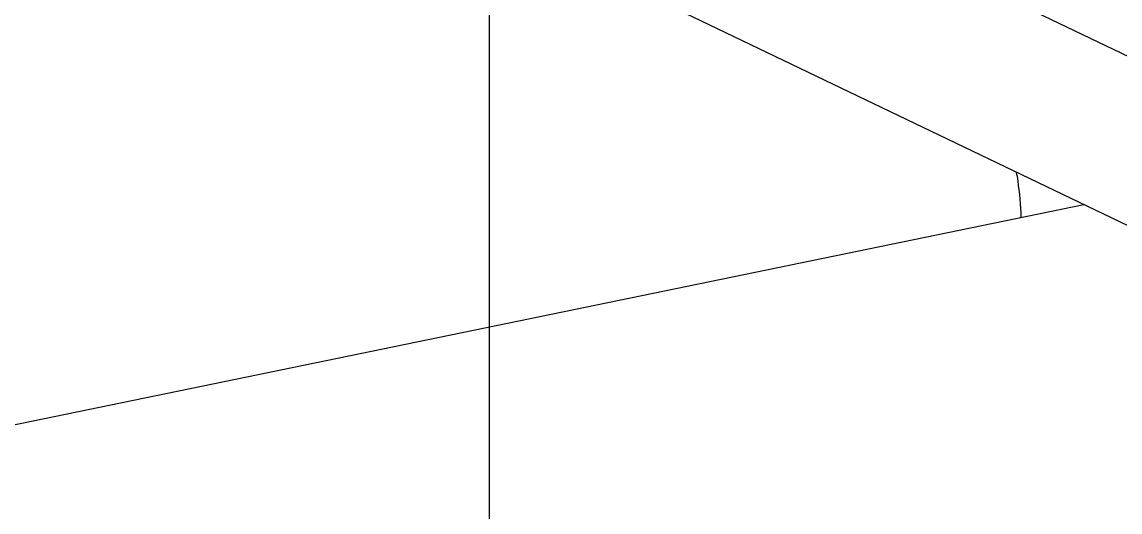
# Model space of a CAD drawing. Header units: millimetres. Extents: x 17886 to 18265, y -8727 to -7321.
# Drawn here: x 18007.5769 to 18008.0084, y -7650.0688 to -7649.8762 of the extents above; entities that cross this region are included whole.
import ezdxf

# ---------------------------------------------------------------- set-up
doc = ezdxf.new("R2010")
doc.units = ezdxf.units.MM
doc.linetypes.add('CENTER', pattern=[2, 1.25, -0.25, 0.25, -0.25])
doc.layers.add('3884027_DKREDXF_CONTINUOUS_LINE', color=7, linetype='Continuous')
doc.layers.add('DEFAULT_1', color=7, linetype='CENTER')

msp = doc.modelspace()

# ---------------------------------------------------------------- linework, layer by layer
at = {"layer": '3884027_DKREDXF_CONTINUOUS_LINE', "color": 6, "linetype": 'Continuous'}
for p, q in [((18008.06664156769, -7649.916219447417), (18007.45648319591, -7649.623343428964)), ((18008.04067770363, -7649.970310830866), (18007.43051933186, -7649.677434812413)), ((18007.46076134472, -7650.057702789547), (18007.99419809311, -7649.948000617813))]:
    msp.add_line(p, q, dxfattribs=at)
for centre, radius, start, end in [((18007.84276272407, -7649.95731966142), 0.126945487923, 8.458915957431518, 9.99766322764568), ((18007.84422303214, -7649.957113398856), 0.125470724875, 1.848999733259232, 8.463844474398018)]:
    msp.add_arc(centre, radius, start, end, dxfattribs=at)
at = {"layer": 'DEFAULT_1', "color": 2, "linetype": 'CENTER'}
msp.add_line((18007.76068431943, -7650.259676120078), (18007.76068431943, -7649.65967612008), dxfattribs=at)

doc.saveas('drawing.dxf')
